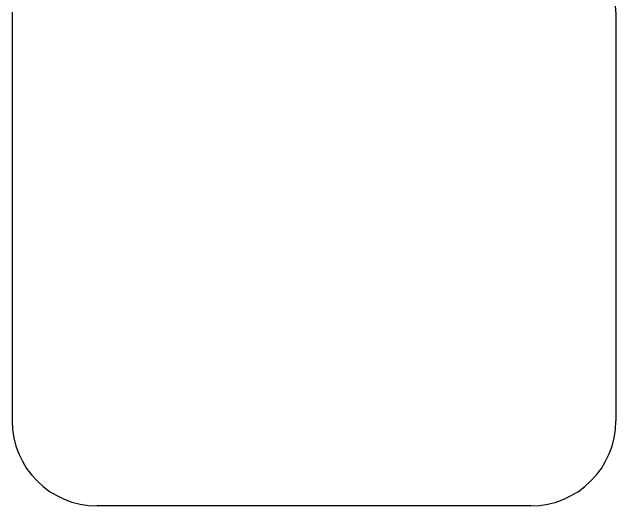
# Model space of a CAD drawing. Header units: millimetres. Extents: x -9 to 276, y -90 to 14.
# Drawn here: x 240.3 to 255, y -7.05 to 4.98 of the extents above; entities that cross this region are included whole.
import ezdxf

# ---------------------------------------------------------------- set-up
doc = ezdxf.new("R2010")
doc.units = ezdxf.units.MM
doc.layers.add('BLACK', color=7, linetype='CONTINUOUS')

msp = doc.modelspace()

# ---------------------------------------------------------------- linework, layer by layer
at = {"layer": 'BLACK', "linetype": 'Continuous'}
for p, q in [((240.3, 4.975), (240.3, -4.975001)), ((255, 4.975), (255, -4.975)), ((252.925, -7.05), (242.375, -7.05))]:
    msp.add_line(p, q, dxfattribs=at)
at = {"layer": 'BLACK'}
for centre, radius, start, end in [((252.925, 4.975), 2.075, 0, 90), ((242.375002, -4.974998), 2.075002, 180.0000828, 269.9999448), ((252.925, -4.975), 2.075, 270, 0)]:
    msp.add_arc(centre, radius, start, end, dxfattribs=at)

doc.saveas('drawing.dxf')
